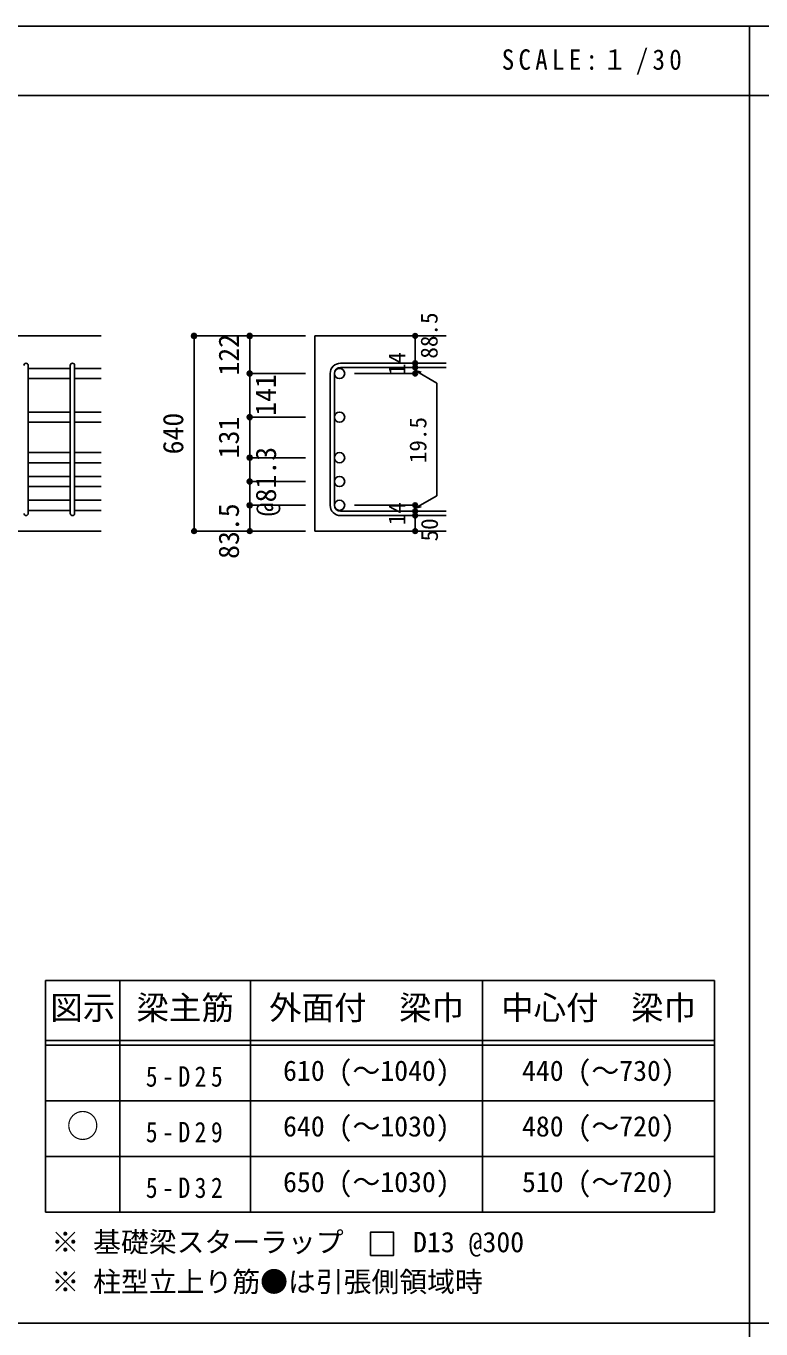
# Model space of a CAD drawing. Units: millimetres at full size, sheet at 1:30, with parts at other scales. Extents: x -5973 to 5954, y -4195 to 4201.
# Drawn here: x -3464 to -1088, y -15 to 4201 of the extents above; entities that cross this region are included whole.
import ezdxf
from ezdxf.enums import TextEntityAlignment as Align

# ---------------------------------------------------------------- set-up
doc = ezdxf.new("R2010")
doc.units = ezdxf.units.MM
doc.header["$LTSCALE"] = 30
doc.header["$PDMODE"] = 32
doc.header["$PDSIZE"] = 15
for name, color, linetype in [('0-1_躯体線', 2, 'Continuous'), ('0-5_基礎梁筋', 7, 'Continuous'), ('0-6_スタラップ筋', 7, 'Continuous'), ('0-D_寸法', 4, 'Continuous'), ('6-7_文字', 7, 'Continuous'), ('6-E_枠', 7, 'Continuous'), ('F-0_枠', 6, 'Continuous')]:
    doc.layers.add(name, color=color, linetype=linetype)
doc.styles.add('ＭＳ ゴシック', font='')
doc.styles.get('ＭＳ ゴシック').set_extended_font_data('MS Gothic')

msp = doc.modelspace()

# ---------------------------------------------------------------- linework, layer by layer
at = {"layer": '0-1_躯体線'}
for p, q in [((-3220.8, 3198.3), (-4970.8, 3198.3)), ((-2105.8, 3198.3), (-2530.8, 3198.3)), ((-2530.8, 3198.3), (-2530.8, 2566.8)), ((-3620.8, 2566.8), (-3220.8, 2566.8)), ((-2105.8, 2566.8), (-2530.8, 2566.8))]:
    msp.add_line(p, q, dxfattribs=at)
at = {"layer": '0-5_基礎梁筋'}
for p, q in [((-3320.8, 3093.1), (-3456.8, 3093.1)), ((-3220.8, 3093.1), (-3306.8, 3093.1)), ((-3320.8, 3060.1), (-3456.8, 3060.1)), ((-3220.8, 3060.1), (-3306.8, 3060.1)), ((-3320.8, 2951.8), (-3456.8, 2951.8)), ((-3220.8, 2951.8), (-3306.8, 2951.8)), ((-3320.8, 2918.8), (-3456.8, 2918.8)), ((-3220.8, 2918.8), (-3306.8, 2918.8)), ((-3320.8, 2820.8), (-3456.8, 2820.8)), ((-3320.8, 2787.8), (-3456.8, 2787.8)), ((-3220.8, 2820.8), (-3306.8, 2820.8)), ((-3220.8, 2787.8), (-3306.8, 2787.8)), ((-3320.8, 2743.8), (-3456.8, 2743.8)), ((-3220.8, 2743.8), (-3306.8, 2743.8)), ((-3320.8, 2710.8), (-3456.8, 2710.8)), ((-3220.8, 2710.8), (-3306.8, 2710.8)), ((-3320.8, 2666.8), (-3456.8, 2666.8)), ((-3220.8, 2666.8), (-3306.8, 2666.8)), ((-3320.8, 2633.8), (-3456.8, 2633.8)), ((-3220.8, 2633.8), (-3306.8, 2633.8))]:
    msp.add_line(p, q, dxfattribs=at)
at = {"layer": '0-5_基礎梁筋', "color": 3}
for centre in [(-2450.3, 3076.6), (-2450.3, 2935.3), (-2450.3, 2804.3), (-2450.3, 2727.3), (-2450.3, 2650.3)]:
    msp.add_circle(centre, 16.5, dxfattribs=at)
at = {"layer": '0-6_スタラップ筋'}
for p, q in [((-3456.8, 2623.8), (-3456.8, 3103.1)), ((-3320.8, 2623.8), (-3320.8, 3103.1)), ((-3306.8, 2623.8), (-3306.8, 3103.1)), ((-2105.8, 3110.1), (-2447.3, 3110.1)), ((-2105.8, 3096.1), (-2447.3, 3096.1)), ((-2480.8, 3076.6), (-2480.8, 2650.3)), ((-2466.8, 3076.6), (-2466.8, 2650.3)), ((-2105.8, 2630.8), (-2447.3, 2630.8)), ((-2105.8, 2616.8), (-2447.3, 2616.8))]:
    msp.add_line(p, q, dxfattribs=at)
for centre, radius, start, end in [((-3463.8, 3103.1), 7, 0, 180), ((-3313.8, 3103.1), 7, 0, 180), ((-2447.3, 3076.6), 33.5, 90, 180), ((-2447.3, 3076.6), 19.5, 90, 180), ((-3463.8, 2623.8), 7, 180, 0), ((-3313.8, 2623.8), 7, 180, 0), ((-2447.3, 2650.3), 33.5, 180, 270), ((-2447.3, 2650.3), 19.5, 180, 270)]:
    msp.add_arc(centre, radius, start, end, dxfattribs=at)
at = {"layer": '0-D_寸法'}
for p, q in [((-2920.8, 3198.3), (-2740.8, 3198.3)), ((-2920.8, 3198.3), (-2740.8, 3198.3)), ((-2920.8, 2566.8), (-2920.8, 3198.3)), ((-2740.8, 3198.3), (-2560.8, 3198.3)), ((-2740.8, 3198.3), (-2560.8, 3198.3)), ((-2740.8, 3076.6), (-2740.8, 3198.3)), ((-2205.8, 3096.1), (-2205.8, 3110.1)), ((-2205.8, 3096.1), (-2205.8, 3076.6)), ((-2205.8, 3086.35), (-2186.48, 3081.18)), ((-2205.8, 3086.35), (-2135.74, 3045.9)), ((-2740.8, 3076.6), (-2560.8, 3076.6)), ((-2740.8, 3076.6), (-2560.8, 3076.6)), ((-2740.8, 3076.6), (-2740.8, 2935.3)), ((-2205.8, 3076.6), (-2401.89, 3076.6)), ((-2135.74, 3045.9), (-2135.74, 2681)), ((-2740.8, 2935.3), (-2560.8, 2935.3)), ((-2740.8, 2935.3), (-2560.8, 2935.3)), ((-2740.8, 2935.3), (-2740.8, 2650.3)), ((-2740.8, 2804.3), (-2560.8, 2804.3)), ((-2740.8, 2727.3), (-2560.8, 2727.3)), ((-2205.8, 2640.55), (-2135.74, 2681)), ((-2740.8, 2650.3), (-2560.8, 2650.3)), ((-2205.8, 2650.3), (-2401.89, 2650.3)), ((-2205.8, 2630.8), (-2205.8, 2650.3)), ((-2205.8, 2640.55), (-2186.48, 2645.73)), ((-2205.8, 2616.8), (-2205.8, 2630.8)), ((-2205.8, 2566.8), (-2205.8, 2616.8)), ((-2920.8, 2566.8), (-2740.8, 2566.8)), ((-2740.8, 2566.8), (-2560.8, 2566.8))]:
    msp.add_line(p, q, dxfattribs=at)
for points in [[(-2205.8, 3198.3), (-2205.8, 3110.1), (-2205.8, 3198.3)], [(-2740.8, 2602.83), (-2740.8, 2650.3), (-2740.8, 2566.8)]]:
    msp.add_lwpolyline(points, dxfattribs=at)
for centre, radius in [((-2920.8, 3198.3), 8), ((-2920.8, 3198.3), 7.2), ((-2920.8, 3198.3), 6.4), ((-2740.8, 3198.3), 8), ((-2740.8, 3198.3), 7.2), ((-2740.8, 3198.3), 6.4), ((-2920.8, 3198.3), 5.6), ((-2920.8, 3198.3), 4.8), ((-2920.8, 3198.3), 4), ((-2920.8, 3198.3), 3.2), ((-2920.8, 3198.3), 2.4), ((-2920.8, 3198.3), 1.6), ((-2920.8, 3198.3), 0.8), ((-2740.8, 3198.3), 5.6), ((-2740.8, 3198.3), 4.8), ((-2740.8, 3198.3), 4), ((-2740.8, 3198.3), 3.2), ((-2740.8, 3198.3), 2.4), ((-2740.8, 3198.3), 1.6), ((-2740.8, 3198.3), 0.8), ((-2205.8, 3198.3), 4), ((-2205.8, 3198.3), 3.6), ((-2205.8, 3198.3), 3.2), ((-2205.8, 3198.3), 2.8), ((-2205.8, 3198.3), 2.4), ((-2205.8, 3198.3), 2), ((-2205.8, 3198.3), 1.6), ((-2205.8, 3198.3), 1.2), ((-2205.8, 3198.3), 0.8), ((-2205.8, 3198.3), 0.4), ((-2740.8, 3076.6), 8), ((-2740.8, 3076.6), 7.2), ((-2740.8, 3076.6), 6.4), ((-2740.8, 3076.6), 5.6), ((-2740.8, 3076.6), 4.8), ((-2740.8, 3076.6), 4), ((-2740.8, 3076.6), 3.2), ((-2740.8, 3076.6), 2.4), ((-2740.8, 3076.6), 1.6), ((-2205.8, 3110.1), 4), ((-2205.8, 3096.1), 4), ((-2205.8, 3076.6), 4), ((-2205.8, 3110.1), 3.6), ((-2205.8, 3096.1), 3.6), ((-2205.8, 3076.6), 3.6), ((-2205.8, 3110.1), 3.2), ((-2205.8, 3096.1), 3.2), ((-2205.8, 3076.6), 3.2), ((-2205.8, 3110.1), 2.8), ((-2205.8, 3096.1), 2.8), ((-2205.8, 3076.6), 2.8), ((-2205.8, 3110.1), 2.4), ((-2205.8, 3096.1), 2.4), ((-2205.8, 3076.6), 2.4), ((-2205.8, 3110.1), 2), ((-2205.8, 3096.1), 2), ((-2205.8, 3076.6), 2), ((-2205.8, 3110.1), 1.6), ((-2205.8, 3096.1), 1.6), ((-2205.8, 3076.6), 1.6), ((-2205.8, 3110.1), 1.2), ((-2205.8, 3096.1), 1.2), ((-2205.8, 3110.1), 0.8), ((-2205.8, 3096.1), 0.8), ((-2205.8, 3110.1), 0.4), ((-2205.8, 3096.1), 0.4), ((-2740.8, 3076.6), 0.8), ((-2205.8, 3076.6), 1.2), ((-2205.8, 3076.6), 0.8), ((-2205.8, 3076.6), 0.4), ((-2740.8, 2935.3), 8), ((-2740.8, 2935.3), 7.2), ((-2740.8, 2935.3), 6.4), ((-2740.8, 2935.3), 5.6), ((-2740.8, 2935.3), 4.8), ((-2740.8, 2935.3), 4), ((-2740.8, 2935.3), 3.2), ((-2740.8, 2935.3), 2.4), ((-2740.8, 2935.3), 1.6), ((-2740.8, 2935.3), 0.8), ((-2740.8, 2804.3), 8), ((-2740.8, 2804.3), 7.2), ((-2740.8, 2804.3), 6.4), ((-2740.8, 2804.3), 5.6), ((-2740.8, 2804.3), 4.8), ((-2740.8, 2804.3), 4), ((-2740.8, 2804.3), 3.2), ((-2740.8, 2804.3), 2.4), ((-2740.8, 2804.3), 1.6), ((-2740.8, 2804.3), 0.8), ((-2740.8, 2727.3), 8), ((-2740.8, 2727.3), 7.2), ((-2740.8, 2727.3), 6.4), ((-2740.8, 2727.3), 5.6), ((-2740.8, 2727.3), 4.8), ((-2740.8, 2727.3), 4), ((-2740.8, 2727.3), 3.2), ((-2740.8, 2727.3), 2.4), ((-2740.8, 2727.3), 1.6), ((-2740.8, 2727.3), 0.8), ((-2740.8, 2650.3), 8), ((-2740.8, 2650.3), 7.2), ((-2740.8, 2650.3), 6.4), ((-2740.8, 2650.3), 5.6), ((-2740.8, 2650.3), 4.8), ((-2740.8, 2650.3), 4), ((-2740.8, 2650.3), 3.2), ((-2740.8, 2650.3), 2.4), ((-2740.8, 2650.3), 1.6), ((-2740.8, 2650.3), 0.8), ((-2205.8, 2650.3), 4), ((-2205.8, 2630.8), 4), ((-2205.8, 2616.8), 4), ((-2205.8, 2650.3), 3.6), ((-2205.8, 2630.8), 3.6), ((-2205.8, 2616.8), 3.6), ((-2205.8, 2650.3), 3.2), ((-2205.8, 2630.8), 3.2), ((-2205.8, 2616.8), 3.2), ((-2205.8, 2650.3), 2.8), ((-2205.8, 2630.8), 2.8), ((-2205.8, 2616.8), 2.8), ((-2205.8, 2650.3), 2.4), ((-2205.8, 2630.8), 2.4), ((-2205.8, 2616.8), 2.4), ((-2205.8, 2650.3), 2), ((-2205.8, 2630.8), 2), ((-2205.8, 2616.8), 2), ((-2205.8, 2650.3), 1.6), ((-2205.8, 2630.8), 1.6), ((-2205.8, 2616.8), 1.6), ((-2205.8, 2650.3), 1.2), ((-2205.8, 2630.8), 1.2), ((-2205.8, 2616.8), 1.2), ((-2205.8, 2650.3), 0.8), ((-2205.8, 2630.8), 0.8), ((-2205.8, 2616.8), 0.8), ((-2205.8, 2650.3), 0.4), ((-2205.8, 2630.8), 0.4), ((-2205.8, 2616.8), 0.4), ((-2920.8, 2566.8), 7.2), ((-2920.8, 2566.8), 6.4), ((-2920.8, 2566.8), 5.6), ((-2740.8, 2566.8), 7.2), ((-2740.8, 2566.8), 6.4), ((-2740.8, 2566.8), 5.6), ((-2920.8, 2566.8), 4.8), ((-2920.8, 2566.8), 4), ((-2920.8, 2566.8), 3.2), ((-2920.8, 2566.8), 2.4), ((-2920.8, 2566.8), 1.6), ((-2920.8, 2566.8), 0.8), ((-2740.8, 2566.8), 4.8), ((-2740.8, 2566.8), 4), ((-2740.8, 2566.8), 3.2), ((-2740.8, 2566.8), 2.4), ((-2740.8, 2566.8), 1.6), ((-2740.8, 2566.8), 0.8), ((-2205.8, 2566.8), 4), ((-2205.8, 2566.8), 3.6), ((-2205.8, 2566.8), 3.2), ((-2205.8, 2566.8), 2.8), ((-2205.8, 2566.8), 2.4), ((-2205.8, 2566.8), 2), ((-2205.8, 2566.8), 1.6), ((-2205.8, 2566.8), 1.2), ((-2205.8, 2566.8), 0.8), ((-2205.8, 2566.8), 0.4)]:
    msp.add_circle(centre, radius, dxfattribs=at)
at = {"layer": '0-D_寸法', "color": 7}
for p in [(-2920.8, 3198.3), (-2740.8, 3198.3), (-2205.8, 3198.3), (-2740.8, 3076.6), (-2205.8, 3110.1), (-2205.8, 3096.1), (-2205.8, 3076.6), (-2740.8, 2935.3), (-2740.8, 2935.3), (-2740.8, 2804.3), (-2740.8, 2804.3), (-2740.8, 2727.3), (-2740.8, 2727.3), (-2740.8, 2650.3), (-2740.8, 2650.3), (-2205.8, 2650.3), (-2205.8, 2630.8), (-2205.8, 2616.8), (-2920.8, 2566.8), (-2740.8, 2566.8), (-2205.8, 2566.8)]:
    msp.add_point(p, dxfattribs=at)
at = {"layer": '6-7_文字'}
msp.add_lwpolyline([(-2350.53, 222.6), (-2275.53, 222.6), (-2275.53, 297.6), (-2350.53, 297.6)], close=True, dxfattribs=at)
at = {"layer": '6-E_枠', "color": 3}
for p, q in [((-3400.52, 1112.77), (-3400.52, 362.77)), ((-3400.52, 1112.77), (-1238, 1112.77)), ((-1238, 1112.77), (-1238, 362.77)), ((-3400.52, 362.77), (-1238, 362.77))]:
    msp.add_line(p, q, dxfattribs=at)
at = {"layer": '6-E_枠'}
for p, q in [((-3160.52, 1112.77), (-3160.52, 362.77)), ((-2738, 1112.77), (-2738, 362.77)), ((-1988, 1112.77), (-1988, 362.77)), ((-3400.52, 917.77), (-1238, 917.77)), ((-3400.52, 902.77), (-1238, 902.77)), ((-3400.52, 722.77), (-1238, 722.77)), ((-3400.52, 542.77), (-1238, 542.77))]:
    msp.add_line(p, q, dxfattribs=at)
at = {"layer": 'F-0_枠'}
msp.add_line((-5972.88, 4201.15), (5954.1, 4201.15), dxfattribs=at)
at = {"layer": 'F-0_枠', "color": 2}
for p, q in [((-1124.64, 4201.15), (-1124.64, -4195.24)), ((-5972.88, 3976.15), (3723.6, 3976.15)), ((3723.6, 2.95), (-5972.88, 2.95))]:
    msp.add_line(p, q, dxfattribs=at)

# ---------------------------------------------------------------- texts
at = {"layer": '0-D_寸法', "style": 'ＭＳ ゴシック'}
for s, height, p in [('88.5', 54.99, (-2116.9, 3124.71)), ('122', 65.98, (-2755.8, 3069.95)), ('14', 54.99, (-2221.03, 3071.44)), ('141', 65.98, (-2636.41, 2939.81)), ('640', 65.98, (-2935.8, 2815.05)), ('131', 65.98, (-2755.8, 2802.3)), ('19.5', 54.99, (-2152.99, 2786.39)), ('@81.3', 65.98, (-2635.8, 2614.8)), ('14', 54.99, (-2221.06, 2586.12)), ('83.5', 65.98, (-2755.8, 2476.8)), ('50', 54.99, (-2115.8, 2533.3))]:
    msp.add_text(s, height=height, rotation=90, dxfattribs=at).set_placement(p, align=Align.BOTTOM_LEFT)
at = {"layer": '6-7_文字', "color": 2, "style": 'ＭＳ ゴシック'}
for s, p in [('図示', (-3385.52, 962.77)), ('梁主筋', (-3106.76, 962.77)), ('外面付\u3000梁巾', (-2678, 962.77)), ('中心付\u3000梁巾', (-1928, 962.77)), ('○', (-3333.02, 580.27))]:
    msp.add_text(s, height=76.98, dxfattribs=at).set_placement(p, align=Align.BOTTOM_LEFT)
at = {"layer": '6-7_文字', "style": 'ＭＳ ゴシック'}
for s, p in [('610 (～1040)', (-2633, 767.77)), ('440 (～730)', (-1860.5, 767.77)), ('640 (～1030)', (-2633, 587.77)), ('480 (～720)', (-1860.5, 587.77)), ('650 (～1030)', (-2633, 407.77)), ('510 (～720)', (-1860.5, 407.77)), ('※ 基礎梁スターラップ     D13 @300', (-3381.96, 213.19)), ('※ 柱型立上り筋●は引張側領域時', (-3381.96, 84.68))]:
    msp.add_text(s, height=65.98, dxfattribs=at).set_placement(p, align=Align.BOTTOM_LEFT)
at = {"layer": '6-7_文字', "color": 2, "insert": (-1925.98, 4043.65), "char_height": 65.98, "attachment_point": 7, "style": 'ＭＳ ゴシック'}
msp.add_mtext('\\T1.34;\\W0.9;SCALE:１/30', dxfattribs=at)
at = {"layer": '6-7_文字', "char_height": 65.98, "attachment_point": 7, "style": 'ＭＳ ゴシック'}
for s, insert in [('\\T1.38;\\W0.85;5-D25', (-3076.76, 767.77)), ('\\T1.38;\\W0.85;5-D29', (-3076.76, 587.77)), ('\\T1.38;\\W0.85;5-D32', (-3076.76, 407.77))]:
    msp.add_mtext(s, dxfattribs=dict(at, insert=insert))

doc.saveas('drawing.dxf')
